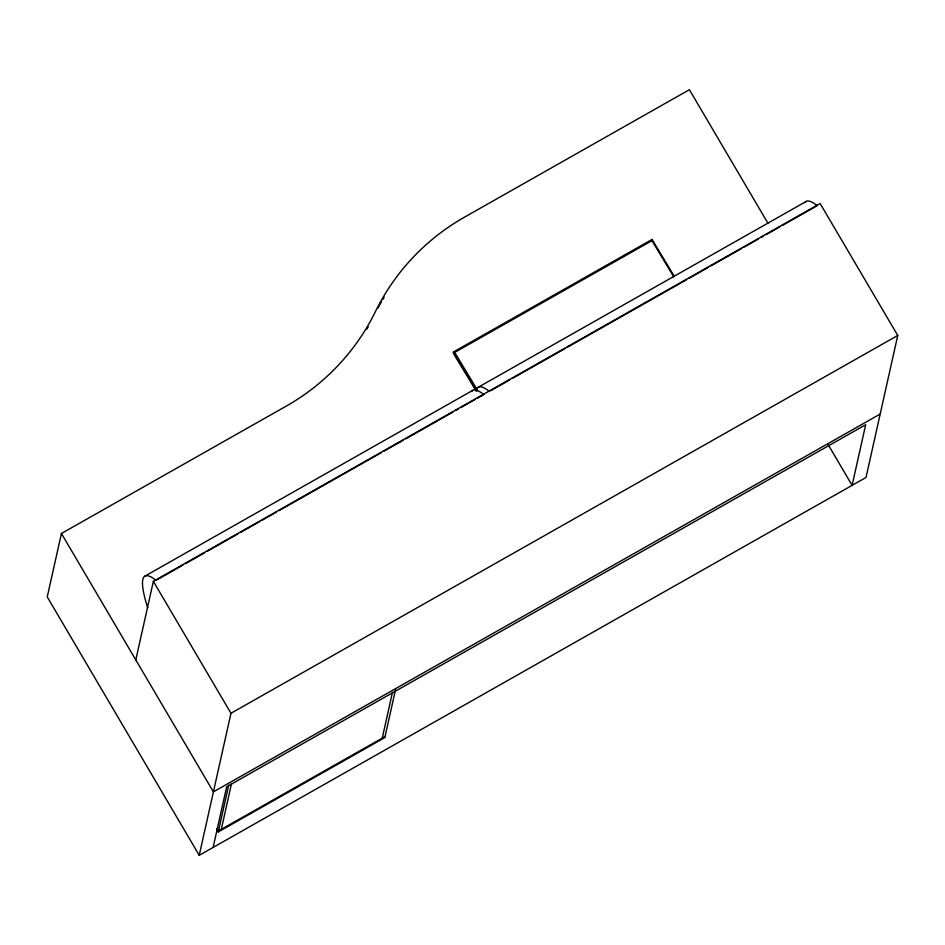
<?xml version="1.0" encoding="UTF-8"?>
<svg xmlns="http://www.w3.org/2000/svg" width="945" height="945" viewBox="0 0 945 945"><rect width="100%" height="100%" fill="white"/><g stroke="black" fill="none" stroke-linecap="round" stroke-linejoin="round"><path stroke-width="1.42" d="M767.966 223.268L689.401 89.704L467.149 215.649A224.296 220.681 12.6 0 0 375.413 311.602A224.296 220.681 12.6 0 1 283.689 407.555L61.425 533.488L47.25 596.921L199.23 855.296L866.01 477.485L897.75 335.463L820.142 203.529L153.362 581.34L135.796 659.929M199.23 855.296L230.97 713.274L153.362 581.34M213.121 847.417L226.67 786.795L865.667 424.73L852.118 485.352L828.174 444.646M395.542 689.637L384.828 737.561L218.26 831.943L228.714 785.2M221.295 829.344L231.525 783.594M382.241 738.163L392.458 692.413M476.138 391.017L453.435 353.371L453.411 352.012L652.062 239.451L673.998 275.857M145.105 576.025L472.937 390.273M478.489 387.119L806.321 201.368M157.295 579.604L182.917 565.086M185.468 563.633L204.687 552.754M207.238 551.301L237.975 533.89M240.538 532.437L259.745 521.545M262.308 520.104L276.401 512.119M278.952 510.666L381.402 452.62M383.965 451.167L403.172 440.287M405.736 438.834L453.116 411.985M455.679 410.532L458.242 409.079M460.806 407.626L474.886 399.652M477.449 398.199L483.852 394.573A219.819 26.602 60.5 0 0 471.52 391.561M490.691 390.698L509.898 379.807M512.462 378.354L564.968 348.611M567.52 347.158L686.625 279.673M689.177 278.232L708.396 267.34M710.947 265.888L741.683 248.476M744.247 247.023L758.339 239.038M760.89 237.597L763.454 236.144M766.017 234.691L780.109 226.705M782.661 225.253L817.236 205.667A219.819 26.602 60.5 0 0 804.904 202.655M230.97 713.274L897.75 335.463M880.185 414.052L213.405 791.863L61.425 533.488M385.052 736.568L218.484 830.95L216.996 828.411M673.82 276.932L651.955 240.656L454.699 352.426L477.319 389.954M453.411 352.012L476.871 390.911M216.771 829.403L218.26 831.943M652.062 239.451L652.085 240.81M147.739 607.918A219.819 26.602 60.5 0 1 156.019 580.324M476.197 390.651A219.819 26.602 60.5 0 1 489.404 391.419M377.965 308.164A224.296 220.681 12.6 0 1 379.299 305.707M379.973 304.479A224.296 220.681 12.6 0 1 381.343 302.034M382.749 299.612A224.296 220.681 12.6 0 1 384.19 297.214M368.231 326.769A224.296 220.681 12.6 0 1 366.825 329.191"/></g></svg>
